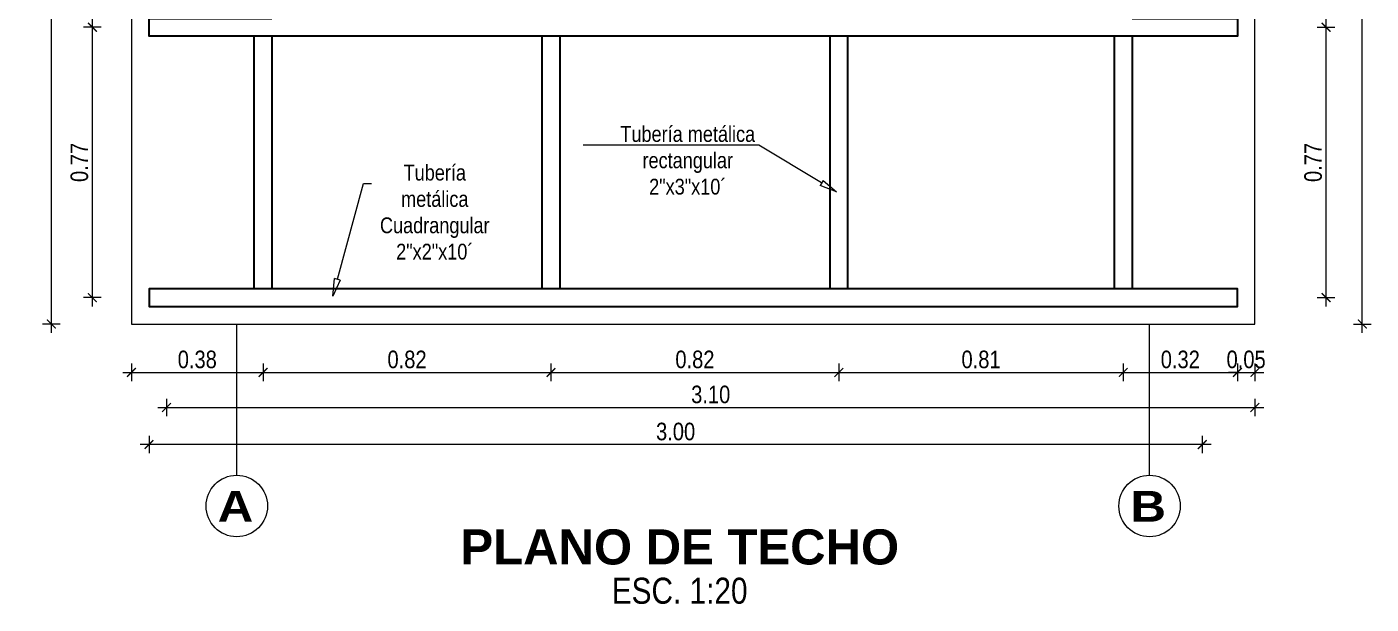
# Model space of a CAD drawing. Header units: metres. Extents: x 116.6 to 157, y -0.9 to 78.1.
# Drawn here: x 123.244 to 127.073, y 73.162 to 74.806 of the extents above; entities that cross this region are included whole.
import ezdxf
from ezdxf import colors
from ezdxf.entities.mleader import LeaderData, LeaderLine
from ezdxf.enums import TextEntityAlignment as Align
from ezdxf.math import Vec2, Vec3

# ---------------------------------------------------------------- set-up
doc = ezdxf.new("R2010")
doc.units = ezdxf.units.M
doc.linetypes.add('ACAD_ISO02W100', pattern=[15, 12, -3])
doc.linetypes.add('ACAD_ISO04W100', pattern=[30, 24, -3, 0, -3])
doc.layers.get('0').update_dxf_attribs({"color": 253})
doc.layers.get('Defpoints').update_dxf_attribs({"color": 30, "lineweight": 9})
for name, color, linetype, lineweight in [('-Acotado', 251, 'Continuous', 5), ('-Eje', 1, 'ACAD_ISO04W100', 9), ('-Proyeccion', 85, 'ACAD_ISO02W100', 9), ('-Textos', 7, 'Continuous', 20), ('TUBERIA METALICA', 159, 'Continuous', 30)]:
    doc.layers.add(name, color=color, linetype=linetype, lineweight=lineweight)
doc.layers.add('A_50_CotasExter', color=253, linetype='Continuous')
doc.layers.add('G-TEXTOS-TITULOS', color=4, linetype='Continuous')
doc.styles.add('-Arial Narrow', font='ARIALN.TTF')
doc.styles.add('25-TITULO', font='arialbd.ttf', dxfattribs={"height": 0.1})
doc.dimstyles.new('Esc 1_20n', dxfattribs={"dimscale": 0.02, "dimtxt": 2, "dimasz": 1, "dimexe": 1, "dimexo": 1, "dimgap": 0.45, "dimtad": 1, "dimtoh": 1, "dimzin": 3, "dimdsep": 46, "dimtxsty": '-Arial Narrow', "dimblk": 'ARCHTICK', "dimcen": 1, "dimdle": 1, "dimclrd": 252, "dimclre": 252, "dimclrt": 252, "dimadec": 0, "dimazin": 0, "dimtfac": 1, "dimtix": 1, "dimtmove": 1, "dimatfit": 2, "dimldrblk": 'ARCHTICK', "dimfxl": 1, "dimfxlon": 1, "dimtolj": 2, "dimlwd": 5, "dimlwe": 5, "dimarcsym": 0})

# ---------------------------------------------------------------- blocks, each defined once
blk = doc.blocks.new('_ClosedBlank')
at = {"color": 0, "linetype": 'ByBlock', "lineweight": -2}
for p, q in [((-1, 0.167), (0, 0)), ((-1, 0.167), (-1, -0.167)), ((0, 0), (-1, -0.167))]:
    blk.add_line(p, q, dxfattribs=at)
blk = doc.blocks.new('_ArchTick')
at = {"color": 0, "linetype": 'ByBlock', "const_width": 0.15}
blk.add_lwpolyline([(-0.5, -0.5), (0.5, 0.5)], dxfattribs=at)
blk = doc.blocks.new('*D774')
at = {"layer": 'A_50_CotasExter', "color": 252, "lineweight": 5, "transparency": 16777216}
for p, q in [((126.9444, 74.0096), (126.9444, 74.8296)), ((126.9194, 74.8046), (126.9694, 74.8046)), ((126.9194, 74.0346), (126.9694, 74.0346))]:
    blk.add_line(p, q, dxfattribs=at)
at = {"layer": 'Defpoints', "color": 0, "transparency": 16777216}
for p in [(126.6916, 74.8046), (126.9444, 74.8046), (126.6916, 74.0346)]:
    blk.add_point(p, dxfattribs=at)
at = {"layer": 'A_50_CotasExter', "color": 252, "lineweight": 5, "transparency": 16777216, "xscale": 0.025, "yscale": 0.025, "zscale": 0.025}
for p, rotation in [((126.9444, 74.8046), 90), ((126.9444, 74.0346), 270)]:
    blk.add_blockref('_ArchTick', p, dxfattribs=dict(at, rotation=rotation))
at = {"layer": 'A_50_CotasExter', "color": 252, "transparency": 16777216, "insert": (126.9076, 74.4196), "char_height": 0.05, "attachment_point": 5, "rotation": 90, "style": '-Arial Narrow'}
blk.add_mtext('\\A2;0.77', dxfattribs=at)
blk = doc.blocks.new('*D775')
at = {"layer": 'A_50_CotasExter', "color": 252, "lineweight": 5, "transparency": 16777216}
for p, q in [((126.9444, 74.7796), (126.9444, 75.5896)), ((126.9194, 75.5646), (126.9694, 75.5646)), ((126.9194, 74.8046), (126.9694, 74.8046))]:
    blk.add_line(p, q, dxfattribs=at)
at = {"layer": 'Defpoints', "color": 0, "transparency": 16777216}
for p in [(126.6916, 75.5646), (126.9444, 75.5646), (126.6916, 74.8046)]:
    blk.add_point(p, dxfattribs=at)
at = {"layer": 'A_50_CotasExter', "color": 252, "lineweight": 5, "transparency": 16777216, "xscale": 0.025, "yscale": 0.025, "zscale": 0.025}
for p, rotation in [((126.9444, 75.5646), 90), ((126.9444, 74.8046), 270)]:
    blk.add_blockref('_ArchTick', p, dxfattribs=dict(at, rotation=rotation))
at = {"layer": 'A_50_CotasExter', "color": 252, "transparency": 16777216, "insert": (126.9076, 75.1846), "char_height": 0.05, "attachment_point": 5, "rotation": 90, "style": '-Arial Narrow'}
blk.add_mtext('\\A2;0.76', dxfattribs=at)
blk = doc.blocks.new('*D778')
at = {"layer": 'A_50_CotasExter', "color": 252, "lineweight": 5, "transparency": 16777216}
for p, q in [((123.5166, 73.8217), (123.9416, 73.8217)), ((123.5416, 73.8467), (123.5416, 73.7967)), ((123.9166, 73.8467), (123.9166, 73.7967))]:
    blk.add_line(p, q, dxfattribs=at)
at = {"layer": 'Defpoints', "color": 0, "transparency": 16777216}
for p in [(123.9166, 74.0596), (123.5416, 73.9596), (123.9166, 73.8217)]:
    blk.add_point(p, dxfattribs=at)
at = {"layer": 'A_50_CotasExter', "color": 252, "lineweight": 5, "transparency": 16777216, "xscale": 0.025, "yscale": 0.025, "zscale": 0.025, "rotation": 180}
blk.add_blockref('_ArchTick', (123.5416, 73.8217), dxfattribs=at)
at = {"layer": 'A_50_CotasExter', "color": 252, "lineweight": 5, "transparency": 16777216, "xscale": 0.025, "yscale": 0.025, "zscale": 0.025}
blk.add_blockref('_ArchTick', (123.9166, 73.8217), dxfattribs=at)
at = {"layer": 'A_50_CotasExter', "color": 252, "transparency": 16777216, "insert": (123.7291, 73.8585), "char_height": 0.05, "attachment_point": 5, "style": '-Arial Narrow'}
blk.add_mtext('\\A2;0.38', dxfattribs=at)
blk = doc.blocks.new('*D779')
at = {"layer": 'A_50_CotasExter', "color": 252, "lineweight": 5, "transparency": 16777216}
for p, q in [((123.8916, 73.8217), (124.7616, 73.8217)), ((123.9166, 73.8467), (123.9166, 73.7967)), ((124.7366, 73.8467), (124.7366, 73.7967))]:
    blk.add_line(p, q, dxfattribs=at)
at = {"layer": 'Defpoints', "color": 0, "transparency": 16777216}
for p in [(123.9166, 74.0596), (124.7366, 74.0596), (124.7366, 73.8217)]:
    blk.add_point(p, dxfattribs=at)
at = {"layer": 'A_50_CotasExter', "color": 252, "lineweight": 5, "transparency": 16777216, "xscale": 0.025, "yscale": 0.025, "zscale": 0.025, "rotation": 180}
blk.add_blockref('_ArchTick', (123.9166, 73.8217), dxfattribs=at)
at = {"layer": 'A_50_CotasExter', "color": 252, "lineweight": 5, "transparency": 16777216, "xscale": 0.025, "yscale": 0.025, "zscale": 0.025}
blk.add_blockref('_ArchTick', (124.7366, 73.8217), dxfattribs=at)
at = {"layer": 'A_50_CotasExter', "color": 252, "transparency": 16777216, "insert": (124.3266, 73.8585), "char_height": 0.05, "attachment_point": 5, "style": '-Arial Narrow'}
blk.add_mtext('\\A2;0.82', dxfattribs=at)
blk = doc.blocks.new('*D780')
at = {"layer": 'A_50_CotasExter', "color": 252, "lineweight": 5, "transparency": 16777216}
for p, q in [((124.7116, 73.8217), (125.5816, 73.8217)), ((124.7366, 73.8467), (124.7366, 73.7967)), ((125.5566, 73.8467), (125.5566, 73.7967))]:
    blk.add_line(p, q, dxfattribs=at)
at = {"layer": 'Defpoints', "color": 0, "transparency": 16777216}
for p in [(124.7366, 74.0596), (125.5566, 74.0596), (125.5566, 73.8217)]:
    blk.add_point(p, dxfattribs=at)
at = {"layer": 'A_50_CotasExter', "color": 252, "lineweight": 5, "transparency": 16777216, "xscale": 0.025, "yscale": 0.025, "zscale": 0.025, "rotation": 180}
blk.add_blockref('_ArchTick', (124.7366, 73.8217), dxfattribs=at)
at = {"layer": 'A_50_CotasExter', "color": 252, "lineweight": 5, "transparency": 16777216, "xscale": 0.025, "yscale": 0.025, "zscale": 0.025}
blk.add_blockref('_ArchTick', (125.5566, 73.8217), dxfattribs=at)
at = {"layer": 'A_50_CotasExter', "color": 252, "transparency": 16777216, "insert": (125.1466, 73.8585), "char_height": 0.05, "attachment_point": 5, "style": '-Arial Narrow'}
blk.add_mtext('\\A2;0.82', dxfattribs=at)
blk = doc.blocks.new('*D781')
at = {"layer": 'A_50_CotasExter', "color": 252, "lineweight": 5, "transparency": 16777216}
for p, q in [((125.5316, 73.8217), (126.3916, 73.8217)), ((125.5566, 73.8467), (125.5566, 73.7967)), ((126.3666, 73.8467), (126.3666, 73.7967))]:
    blk.add_line(p, q, dxfattribs=at)
at = {"layer": 'Defpoints', "color": 0, "transparency": 16777216}
for p in [(125.5566, 74.0596), (126.3666, 74.0596), (126.3666, 73.8217)]:
    blk.add_point(p, dxfattribs=at)
at = {"layer": 'A_50_CotasExter', "color": 252, "lineweight": 5, "transparency": 16777216, "xscale": 0.025, "yscale": 0.025, "zscale": 0.025, "rotation": 180}
blk.add_blockref('_ArchTick', (125.5566, 73.8217), dxfattribs=at)
at = {"layer": 'A_50_CotasExter', "color": 252, "lineweight": 5, "transparency": 16777216, "xscale": 0.025, "yscale": 0.025, "zscale": 0.025}
blk.add_blockref('_ArchTick', (126.3666, 73.8217), dxfattribs=at)
at = {"layer": 'A_50_CotasExter', "color": 252, "transparency": 16777216, "insert": (125.9616, 73.8585), "char_height": 0.05, "attachment_point": 5, "style": '-Arial Narrow'}
blk.add_mtext('\\A2;0.81', dxfattribs=at)
blk = doc.blocks.new('*D782')
at = {"layer": 'A_50_CotasExter', "color": 252, "lineweight": 5, "transparency": 16777216}
for p, q in [((126.3416, 73.8217), (126.7166, 73.8217)), ((126.3666, 73.8467), (126.3666, 73.7967)), ((126.6916, 73.8467), (126.6916, 73.7967))]:
    blk.add_line(p, q, dxfattribs=at)
at = {"layer": 'Defpoints', "color": 0, "transparency": 16777216}
for p in [(126.3666, 74.0596), (126.6916, 74.0096), (126.6916, 73.8217)]:
    blk.add_point(p, dxfattribs=at)
at = {"layer": 'A_50_CotasExter', "color": 252, "lineweight": 5, "transparency": 16777216, "xscale": 0.025, "yscale": 0.025, "zscale": 0.025, "rotation": 180}
blk.add_blockref('_ArchTick', (126.3666, 73.8217), dxfattribs=at)
at = {"layer": 'A_50_CotasExter', "color": 252, "lineweight": 5, "transparency": 16777216, "xscale": 0.025, "yscale": 0.025, "zscale": 0.025}
blk.add_blockref('_ArchTick', (126.6916, 73.8217), dxfattribs=at)
at = {"layer": 'A_50_CotasExter', "color": 252, "transparency": 16777216, "insert": (126.5291, 73.8585), "char_height": 0.05, "attachment_point": 5, "style": '-Arial Narrow'}
blk.add_mtext('\\A2;0.32', dxfattribs=at)
blk = doc.blocks.new('*D783')
at = {"layer": 'A_50_CotasExter', "color": 252, "lineweight": 5, "transparency": 16777216}
for p, q in [((126.6916, 73.8217), (126.6666, 73.8217)), ((126.6916, 73.8467), (126.6916, 73.7967)), ((126.6916, 73.8217), (126.7416, 73.8217)), ((126.7416, 73.8467), (126.7416, 73.7967)), ((126.7416, 73.8217), (126.7666, 73.8217))]:
    blk.add_line(p, q, dxfattribs=at)
at = {"layer": 'Defpoints', "color": 0, "transparency": 16777216}
for p in [(126.6916, 74.0096), (126.7416, 73.9596), (126.7416, 73.8217)]:
    blk.add_point(p, dxfattribs=at)
at = {"layer": 'A_50_CotasExter', "color": 252, "lineweight": 5, "transparency": 16777216, "xscale": 0.025, "yscale": 0.025, "zscale": 0.025}
blk.add_blockref('_ArchTick', (126.6916, 73.8217), dxfattribs=at)
at = {"layer": 'A_50_CotasExter', "color": 252, "lineweight": 5, "transparency": 16777216, "xscale": 0.025, "yscale": 0.025, "zscale": 0.025, "rotation": 180}
blk.add_blockref('_ArchTick', (126.7416, 73.8217), dxfattribs=at)
at = {"layer": 'A_50_CotasExter', "color": 252, "transparency": 16777216, "insert": (126.7166, 73.8585), "char_height": 0.05, "attachment_point": 5, "style": '-Arial Narrow'}
blk.add_mtext('\\A2;0.05', dxfattribs=at)
blk = doc.blocks.new('*D784')
at = {"layer": 'A_50_CotasExter', "color": 252, "lineweight": 5, "transparency": 16777216}
for p, q in [((123.6416, 73.747), (123.6416, 73.697)), ((126.7416, 73.747), (126.7416, 73.697)), ((123.6166, 73.722), (126.7666, 73.722))]:
    blk.add_line(p, q, dxfattribs=at)
at = {"layer": 'Defpoints', "color": 0, "transparency": 16777216}
for p in [(123.6416, 73.9596), (126.7416, 73.9596), (126.7416, 73.722)]:
    blk.add_point(p, dxfattribs=at)
at = {"layer": 'A_50_CotasExter', "color": 252, "lineweight": 5, "transparency": 16777216, "xscale": 0.025, "yscale": 0.025, "zscale": 0.025, "rotation": 180}
blk.add_blockref('_ArchTick', (123.6416, 73.722), dxfattribs=at)
at = {"layer": 'A_50_CotasExter', "color": 252, "lineweight": 5, "transparency": 16777216, "xscale": 0.025, "yscale": 0.025, "zscale": 0.025}
blk.add_blockref('_ArchTick', (126.7416, 73.722), dxfattribs=at)
at = {"layer": 'A_50_CotasExter', "color": 252, "transparency": 16777216, "insert": (125.1916, 73.7588), "char_height": 0.05, "attachment_point": 5, "style": '-Arial Narrow'}
blk.add_mtext('\\A2;3.10', dxfattribs=at)
blk = doc.blocks.new('*D785')
at = {"layer": 'A_50_CotasExter', "color": 252, "lineweight": 5, "transparency": 16777216}
for p, q in [((123.5916, 73.6414), (123.5916, 73.5914)), ((126.5916, 73.6414), (126.5916, 73.5914)), ((126.6166, 73.6164), (123.5666, 73.6164))]:
    blk.add_line(p, q, dxfattribs=at)
at = {"layer": 'Defpoints', "color": 0, "transparency": 16777216}
for p in [(123.5916, 74.0096), (126.5916, 74.0096), (123.5916, 73.6164)]:
    blk.add_point(p, dxfattribs=at)
at = {"layer": 'A_50_CotasExter', "color": 252, "lineweight": 5, "transparency": 16777216, "xscale": 0.025, "yscale": 0.025, "zscale": 0.025, "rotation": 180}
blk.add_blockref('_ArchTick', (123.5916, 73.6164), dxfattribs=at)
at = {"layer": 'A_50_CotasExter', "color": 252, "lineweight": 5, "transparency": 16777216, "xscale": 0.025, "yscale": 0.025, "zscale": 0.025}
blk.add_blockref('_ArchTick', (126.5916, 73.6164), dxfattribs=at)
at = {"layer": 'A_50_CotasExter', "color": 252, "transparency": 16777216, "insert": (125.0916, 73.6532), "char_height": 0.05, "attachment_point": 5, "style": '-Arial Narrow'}
blk.add_mtext('\\A2;3.00', dxfattribs=at)
blk = doc.blocks.new('*D786')
at = {"layer": 'A_50_CotasExter', "color": 252, "lineweight": 5, "transparency": 16777216}
for p, q in [((127.0476, 73.9346), (127.0476, 77.2846)), ((127.0226, 77.2596), (127.0726, 77.2596)), ((127.0226, 73.9596), (127.0726, 73.9596))]:
    blk.add_line(p, q, dxfattribs=at)
at = {"layer": 'Defpoints', "color": 0, "transparency": 16777216}
for p in [(126.7416, 77.2596), (127.0476, 77.2596), (126.7416, 73.9596)]:
    blk.add_point(p, dxfattribs=at)
at = {"layer": 'A_50_CotasExter', "color": 252, "lineweight": 5, "transparency": 16777216, "xscale": 0.025, "yscale": 0.025, "zscale": 0.025}
for p, rotation in [((127.0476, 77.2596), 90), ((127.0476, 73.9596), 270)]:
    blk.add_blockref('_ArchTick', p, dxfattribs=dict(at, rotation=rotation))
at = {"layer": 'A_50_CotasExter', "color": 252, "transparency": 16777216, "insert": (127.0109, 75.6096), "char_height": 0.05, "attachment_point": 5, "rotation": 90, "style": '-Arial Narrow'}
blk.add_mtext('\\A2;3.30', dxfattribs=at)
blk = doc.blocks.new('*D787')
at = {"layer": 'A_50_CotasExter', "color": 252, "lineweight": 5, "transparency": 16777216}
for p, q in [((123.4302, 74.0096), (123.4302, 74.8296)), ((123.4552, 74.8046), (123.4052, 74.8046)), ((123.4552, 74.0346), (123.4052, 74.0346))]:
    blk.add_line(p, q, dxfattribs=at)
at = {"layer": 'Defpoints', "color": 0, "transparency": 16777216}
for p in [(123.4302, 74.8046), (123.5916, 74.8046), (123.5916, 74.0346)]:
    blk.add_point(p, dxfattribs=at)
at = {"layer": 'A_50_CotasExter', "color": 252, "lineweight": 5, "transparency": 16777216, "xscale": 0.025, "yscale": 0.025, "zscale": 0.025}
for p, rotation in [((123.4302, 74.8046), 90), ((123.4302, 74.0346), 270)]:
    blk.add_blockref('_ArchTick', p, dxfattribs=dict(at, rotation=rotation))
at = {"layer": 'A_50_CotasExter', "color": 252, "transparency": 16777216, "insert": (123.3934, 74.4196), "char_height": 0.05, "attachment_point": 5, "rotation": 90, "style": '-Arial Narrow'}
blk.add_mtext('\\A2;0.77', dxfattribs=at)
blk = doc.blocks.new('*D788')
at = {"layer": 'A_50_CotasExter', "color": 252, "lineweight": 5, "transparency": 16777216}
for p, q in [((123.4302, 74.7796), (123.4302, 75.5896)), ((123.4552, 75.5646), (123.4052, 75.5646)), ((123.4552, 74.8046), (123.4052, 74.8046))]:
    blk.add_line(p, q, dxfattribs=at)
at = {"layer": 'Defpoints', "color": 0, "transparency": 16777216}
for p in [(123.4302, 75.5646), (123.5916, 75.5646), (123.5916, 74.8046)]:
    blk.add_point(p, dxfattribs=at)
at = {"layer": 'A_50_CotasExter', "color": 252, "lineweight": 5, "transparency": 16777216, "xscale": 0.025, "yscale": 0.025, "zscale": 0.025}
for p, rotation in [((123.4302, 75.5646), 90), ((123.4302, 74.8046), 270)]:
    blk.add_blockref('_ArchTick', p, dxfattribs=dict(at, rotation=rotation))
at = {"layer": 'A_50_CotasExter', "color": 252, "transparency": 16777216, "insert": (123.3934, 75.1846), "char_height": 0.05, "attachment_point": 5, "rotation": 90, "style": '-Arial Narrow'}
blk.add_mtext('\\A2;0.76', dxfattribs=at)
blk = doc.blocks.new('*D791')
at = {"layer": 'A_50_CotasExter', "color": 252, "lineweight": 5, "transparency": 16777216}
for p, q in [((123.3133, 77.2846), (123.3133, 73.9346)), ((123.3383, 77.2596), (123.2883, 77.2596)), ((123.3383, 73.9596), (123.2883, 73.9596))]:
    blk.add_line(p, q, dxfattribs=at)
at = {"layer": 'Defpoints', "color": 0, "transparency": 16777216}
for p in [(123.5416, 77.2596), (123.3133, 73.9596), (123.5416, 73.9596)]:
    blk.add_point(p, dxfattribs=at)
at = {"layer": 'A_50_CotasExter', "color": 252, "lineweight": 5, "transparency": 16777216, "xscale": 0.025, "yscale": 0.025, "zscale": 0.025}
for p, rotation in [((123.3133, 77.2596), 90), ((123.3133, 73.9596), 270)]:
    blk.add_blockref('_ArchTick', p, dxfattribs=dict(at, rotation=rotation))
at = {"layer": 'A_50_CotasExter', "color": 252, "transparency": 16777216, "insert": (123.2766, 75.6096), "char_height": 0.05, "attachment_point": 5, "rotation": 90, "style": '-Arial Narrow'}
blk.add_mtext('\\A2;3.30', dxfattribs=at)

msp = doc.modelspace()

# ---------------------------------------------------------------- linework, layer by layer
at = {"layer": '-Eje', "ltscale": 0.025}
for p, q in [((123.8416, 73.5289), (123.8416, 73.9596)), ((126.4416, 73.5289), (126.4416, 73.9596))]:
    msp.add_line(p, q, dxfattribs=at)
at = {"layer": '-Eje', "linetype": 'ByBlock', "ltscale": 0.025}
for centre in [(123.8416, 73.4414), (126.4416, 73.4414)]:
    msp.add_circle(centre, 0.0875, dxfattribs=at)
at = {"layer": '-Proyeccion', "ltscale": 3}
msp.add_lwpolyline([(123.5416, 73.9596), (126.7416, 73.9596), (126.7416, 77.2596), (123.5416, 77.2596)], close=True, dxfattribs=at)
at = {"layer": 'TUBERIA METALICA'}
for points in [[(123.9416, 74.7796), (123.5916, 74.7796), (123.5916, 74.8296), (123.9416, 74.8296)], [(126.3916, 74.8296), (126.6916, 74.8296), (126.6916, 74.7796), (126.3916, 74.7796)], [(123.8916, 74.0596), (123.8916, 74.7796)], [(124.7616, 74.7796), (123.9416, 74.7796)], [(123.9416, 74.7796), (123.9416, 74.0596)], [(124.7116, 74.0596), (124.7116, 74.7796)], [(125.5816, 74.7796), (124.7616, 74.7796)], [(124.7616, 74.7796), (124.7616, 74.0596)], [(125.5316, 74.0596), (125.5316, 74.7796)], [(126.3916, 74.7796), (125.5816, 74.7796)], [(125.5816, 74.7796), (125.5816, 74.0596)], [(126.3416, 74.0596), (126.3416, 74.7796)], [(126.3916, 74.7796), (126.3916, 74.0596)], [(123.8916, 74.0596), (123.5916, 74.0596), (123.5916, 74.0096), (126.6916, 74.0096), (126.6916, 74.0596), (126.3416, 74.0596)], [(124.7116, 74.0596), (123.8916, 74.0596)], [(125.5316, 74.0596), (124.7116, 74.0596)], [(126.3416, 74.0596), (125.5316, 74.0596)]]:
    msp.add_lwpolyline(points, dxfattribs=at)

# ---------------------------------------------------------------- texts
at = {"layer": '-Textos', "style": '-Arial Narrow'}
msp.add_text('ESC. 1:20', height=0.07408, dxfattribs=at).set_placement((125.1031, 73.2002), align=Align.MIDDLE_CENTER)
at = {"layer": '-Textos', "char_height": 0.0875, "attachment_point": 5, "style": '-Arial Narrow'}
for s, insert in [('\\pxqc;{\\fArial Black|b0|i0|c0|p34;A}', (123.8379, 73.4406)), ('\\pxqc;{\\fArial Black|b0|i0|c0|p34;B}', (126.4379, 73.4406))]:
    msp.add_mtext_dynamic_manual_height_columns(s, width=0.294609, gutter_width=12.5, heights=[0.2188], dxfattribs=dict(at, insert=insert))
at = {"layer": 'G-TEXTOS-TITULOS', "color": 219, "true_color": 0x642165, "style": '25-TITULO'}
msp.add_text('PLANO DE TECHO', height=0.1, dxfattribs=at).set_placement((125.1035, 73.3249), align=Align.MIDDLE_CENTER)

# ---------------------------------------------------------------- dimensions: what is measured, and where the dimension line sits
at = {"layer": 'A_50_CotasExter'}
for p1, p2, distance, picture, middle in [((123.5416, 77.2596), (123.5416, 73.9596), -0.2283, '*D791', (123.2766, 75.6096)), ((126.7416, 73.9596), (126.7416, 77.2596), -0.306, '*D786', (127.0109, 75.6096)), ((123.5916, 74.0346), (123.5916, 74.8046), 0.1615, '*D787', (123.3934, 74.4196)), ((126.6916, 74.0346), (126.6916, 74.8046), -0.2527, '*D774', (126.9076, 74.4196)), ((126.5916, 74.0096), (123.5916, 74.0096), 0.3932, '*D785', (125.0916, 73.6532)), ((123.6416, 73.9596), (126.7416, 73.9596), -0.2376, '*D784', (125.1916, 73.7588))]:
    dim = msp.add_aligned_dim(p1=p1, p2=p2, distance=distance, dimstyle='Esc 1_20n', override={"dimscale": 0.025}, dxfattribs=at)
    dim.commit()
    dim.dimension.update_dxf_attribs({"geometry": picture, "text_midpoint": middle})
for base, p1, p2, angle, picture, middle in [((123.4302, 75.5646), (123.5916, 74.8046), (123.5916, 75.5646), 270, '*D788', (123.3934, 75.1846)), ((126.9444, 75.5646), (126.6916, 74.8046), (126.6916, 75.5646), 270, '*D775', (126.9076, 75.1846)), ((123.9166422, 73.8217414), (123.5416421, 73.959607), (123.9166422, 74.059607), 180, '*D778', (123.7291422, 73.8585201)), ((124.7366, 73.8217), (123.9166, 74.0596), (124.7366, 74.0596), 180, '*D779', (124.3266, 73.8585)), ((125.5566, 73.8217), (124.7366, 74.0596), (125.5566, 74.0596), 180, '*D780', (125.1466, 73.8585)), ((126.3666, 73.8217), (125.5566, 74.0596), (126.3666, 74.0596), 180, '*D781', (125.9616, 73.8585)), ((126.6916421, 73.8217414), (126.3666422, 74.059607), (126.6916421, 74.009607), 180, '*D782', (126.5291422, 73.8585201)), ((126.7416, 73.8217), (126.6916, 74.0096), (126.7416, 73.9596), 180, '*D783', (126.7166, 73.8585))]:
    dim = msp.add_linear_dim(base=base, p1=p1, p2=p2, angle=angle, dimstyle='Esc 1_20n', override={"dimscale": 0.025}, dxfattribs=at)
    dim.commit()
    dim.dimension.update_dxf_attribs({"geometry": picture, "text_midpoint": middle})

# ---------------------------------------------------------------- leaders
at = {"layer": '-Acotado'}
ml = msp.add_multileader_mtext('Standard', dxfattribs=at)
ml.set_content('Tubería metálica\\Prectangular\\P2"x3"x10´', color=7, style='-Arial Narrow')
ml.set_leader_properties(color=7, linetype='ByLayer', lineweight=0)
ml.set_arrow_properties(name='CLOSEDBLANK')
ml.build(insert=Vec2(0, 0))
ml.multileader.update_dxf_attribs({"has_dogleg": 0, "text_left_attachment_type": 6, "text_right_attachment_type": 6, "dogleg_length": 0, "arrow_head_size": 0.05, "scale": 0.025})
ctx = ml.context
ctx.base_point, ctx.scale, ctx.char_height, ctx.arrow_head_size, ctx.landing_gap_size, ctx.plane_origin = Vec3(124.9235, 74.4692), 0.025, 0.045, 0.05, 0.0125, Vec3(127.0105, 75.9165)
ctx.left_attachment, ctx.right_attachment, ctx.text_align_type = 6, 6, 1
notes = []
notes.append((ctx, [(1, (1, 1, 0), (125.3289, 74.4692), (-1, 0), 0, [(0, [(125.5501, 74.3357)], 0, [])])]))
ctx.mtext.insert, ctx.mtext.alignment, ctx.mtext.flow_direction = Vec3(125.1262, 74.5232), 2, 5
ml = msp.add_multileader_mtext('Standard', dxfattribs=at)
ml.set_content('Tubería metálica\\P\\pxqc;Cuadrangular\\P2"x2"x10´', color=7, style='-Arial Narrow')
ml.set_leader_properties(color=7, linetype='ByLayer', lineweight=0)
ml.set_arrow_properties(name='CLOSEDBLANK')
ml.build(insert=Vec2(0, 0))
ml.multileader.update_dxf_attribs({"has_dogleg": 0, "text_left_attachment_type": 6, "text_right_attachment_type": 6, "dogleg_length": 0, "arrow_head_size": 0.05, "scale": 0.025})
ctx = ml.context
ctx.base_point, ctx.scale, ctx.char_height, ctx.arrow_head_size, ctx.landing_gap_size, ctx.plane_origin = Vec3(124.2029, 74.3592), 0.025, 0.045, 0.05, 0.0125, Vec3(126.402, 76.3602)
ctx.left_attachment, ctx.right_attachment, ctx.text_align_type = 6, 6, 1
notes.append((ctx, [(0, (1, 1, 0), (124.2029, 74.3592), (1, 0), 0, [(0, [(124.1153, 74.0387)], 0, [])])]))
ctx.mtext.insert, ctx.mtext.width, ctx.mtext.alignment, ctx.mtext.flow_direction = Vec3(124.4056, 74.4132), 0.380413, 2, 5
for ctx, leaders in notes:
    for number, flags, end, landing, length, lines in leaders:
        leader = LeaderData()
        leader.index, (leader.has_last_leader_line, leader.has_dogleg_vector, leader.attachment_direction) = number, flags
        leader.last_leader_point, leader.dogleg_vector, leader.dogleg_length = Vec3(end), Vec3(landing), length
        for number, points, colour, breaks in lines:
            line = LeaderLine()
            line.index, line.vertices, line.color, line.breaks = number, Vec3.list(points), colors.encode_raw_color(colour), breaks
            leader.lines.append(line)
        ctx.leaders.append(leader)

doc.saveas('drawing.dxf')
